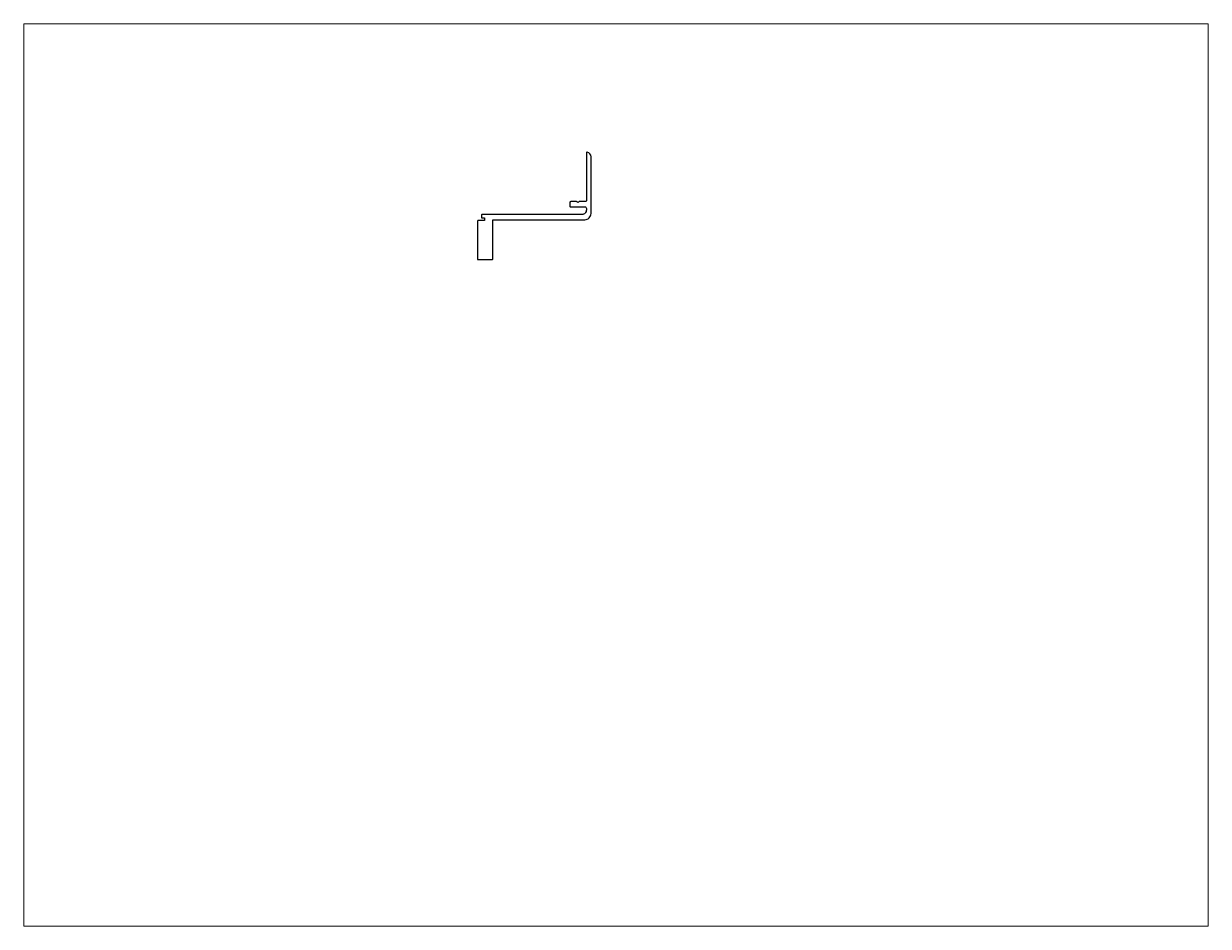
# Paper-space layout 'Layout1' of a CAD drawing. Extents: x 27 to 240, y 20 to 183.
# The model-space entities are those that its viewports show. They can reach past a viewport. Long polylines and large blocks are cut down to what shows.
import ezdxf

# ---------------------------------------------------------------- set-up
doc = ezdxf.new("R2010")
doc.units = 0
doc.header["$LTSCALE"] = 15
doc.layers.get('0').update_dxf_attribs({"linetype": 'CONTINUOUS'})

msp = doc.modelspace()

# ---------------------------------------------------------------- linework, layer by layer
msp.add_lwpolyline([(178.57, 219.32, 0.283682), (178.39, 219.21, -0.617019), (177.86, 219.21, 0.283682), (177.68, 219.32), (175.77, 219.32, 0.414214), (175.47, 219.02), (175.47, 217.82, 0.414214), (175.67, 217.62), (180.37, 217.62, -0.414214), (180.87, 217.12), (180.87, 217.12), (180.87, 216.62, -0.414214), (179.37, 215.12), (146.97, 215.12, 0.414214), (146.67, 214.82), (146.67, 214.22, 0.414214), (146.87, 214.02), (147.67, 214.02), (147.67, 213.12), (145.57, 213.12, 0.414214), (145.37, 212.92), (145.37, 200.62, 0.414214), (145.57, 200.42), (150.17, 200.42, 0.414214), (150.37, 200.62), (150.37, 213.42), (180.37, 213.42, 0.414214), (182.37, 215.42), (182.37, 233.92, 0.369664), (181.11, 235.4, 0.460212), (180.87, 235.21), (180.87, 219.62, -0.414214), (180.57, 219.32)], format="xyb", close=True)

psp = doc.layouts.get("Layout1")

# ---------------------------------------------------------------- viewports
at = {"layer": '0', "color": 0, "linetype": 'BYBLOCK', "ltscale": 0.05}
psp.add_viewport(center=(133.35, 101.6), size=(213.36, 162.56), view_center_point=(190.51, 130.3), view_height=293.8955, dxfattribs=at)

doc.saveas('drawing.dxf')
